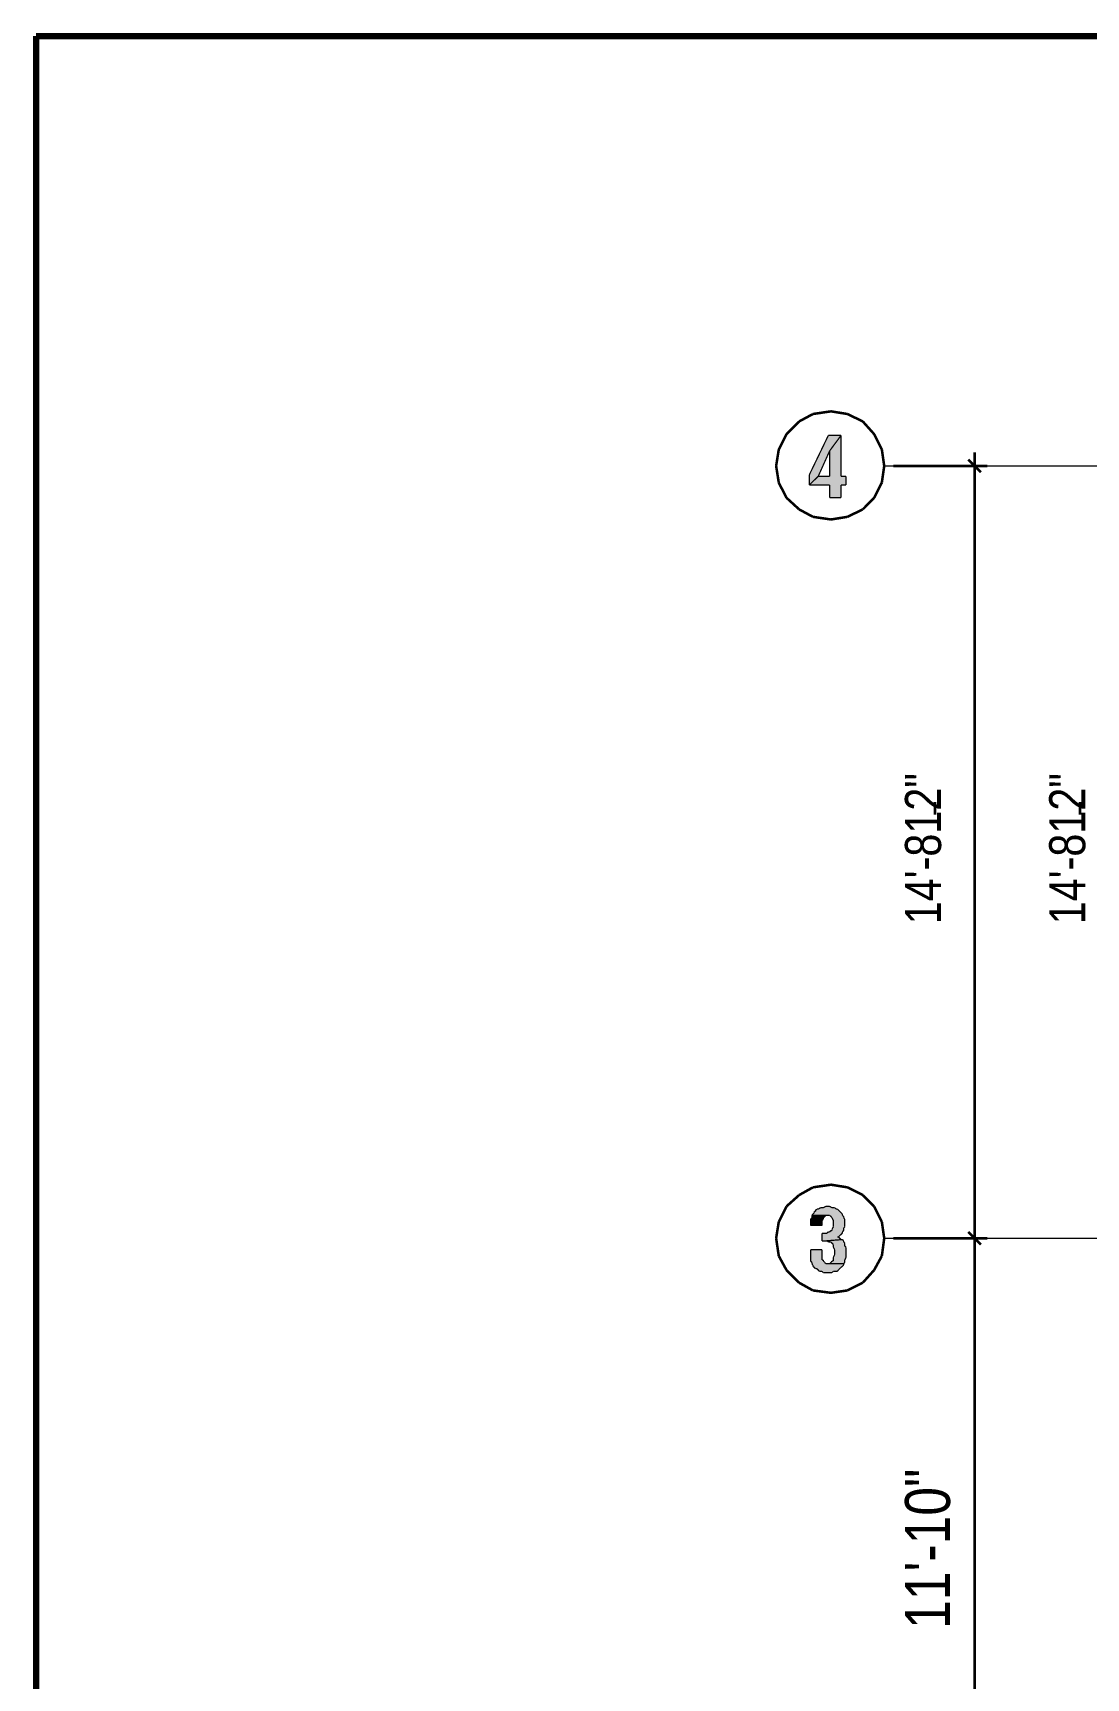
# Model space of a CAD drawing. Header units: millimetres. Extents: x 5 to 350, y 3 to 213.
# Drawn here: x 5 to 75.2, y 103.2 to 212.7 of the extents above; entities that cross this region are included whole.
import ezdxf

# ---------------------------------------------------------------- set-up
doc = ezdxf.new("R2010")
doc.units = ezdxf.units.MM
for name, color, linetype in [('H', 251, 'Continuous'), ('P', 255, 'Continuous'), ('T', 255, 'Continuous')]:
    doc.layers.add(name, color=color, linetype=linetype)
doc.styles.get("Standard").update_dxf_attribs({"font": 'arial.ttf'})

msp = doc.modelspace()

# ---------------------------------------------------------------- hatches: boundary and pattern name
at = {"layer": 'H', "linetype": 'Continuous'}
for points in [[(56.727, 182.633), (56.727, 183.303), (57.997, 185.932), (58.843, 185.932), (58.085, 184.908), (57.326, 183.215), (56.727, 182.633)], [(58.085, 181.786), (58.085, 182.633), (56.727, 182.633), (57.326, 183.215), (58.085, 183.215), (58.085, 184.908), (58.843, 185.932), (58.843, 183.215), (59.178, 183.215), (59.178, 182.633), (58.843, 182.633), (58.843, 181.786), (58.085, 181.786)], [(56.815, 133.35), (56.815, 133.773), (56.903, 133.862), (56.903, 134.02), (57.82, 134.02), (57.662, 133.862), (57.662, 133.773), (57.573, 133.685), (57.573, 133.35), (56.815, 133.35)], [(57.573, 132.327), (57.573, 132.838), (57.908, 132.838), (57.997, 132.927), (58.085, 132.927), (58.173, 133.015), (58.244, 133.015), (58.244, 133.103), (58.332, 133.262), (58.332, 133.685), (58.244, 133.862), (58.085, 134.02), (56.903, 134.02), (57.062, 134.197), (57.062, 134.285), (57.15, 134.285), (57.15, 134.373), (57.238, 134.444), (57.326, 134.444), (57.485, 134.532), (57.662, 134.532), (57.82, 134.62), (58.085, 134.62), (58.244, 134.532), (58.42, 134.532), (58.508, 134.444), (58.596, 134.444), (58.932, 134.108), (58.932, 134.02), (59.02, 133.95), (59.02, 133.862), (59.09, 133.773), (59.09, 133.262), (59.02, 133.174), (59.02, 133.015), (58.932, 132.927), (58.932, 132.838), (58.667, 132.592), (58.843, 132.415), (58.932, 132.415), (57.82, 132.327), (57.573, 132.327)], [(57.662, 130.21), (57.573, 130.298), (57.397, 130.298), (57.238, 130.475), (57.15, 130.475), (56.974, 130.634), (56.974, 130.722), (56.903, 130.81), (56.903, 130.898), (56.815, 130.986), (56.815, 131.745), (57.573, 131.745), (57.573, 131.057), (57.662, 131.057), (57.662, 130.986), (57.82, 130.81), (59.02, 130.81), (59.02, 130.722), (58.596, 130.298), (58.332, 130.298), (58.244, 130.21), (57.662, 130.21)], [(58.085, 130.81), (58.244, 130.986), (58.332, 130.986), (58.332, 131.233), (58.42, 131.41), (58.42, 131.745), (58.332, 131.904), (58.332, 132.08), (58.173, 132.256), (57.997, 132.256), (57.908, 132.327), (57.82, 132.327), (58.932, 132.415), (59.02, 132.327), (59.02, 132.256), (59.09, 132.168), (59.09, 131.992), (59.178, 131.904), (59.178, 131.233), (59.09, 131.057), (59.09, 130.898), (59.02, 130.81), (58.085, 130.81)]]:
    msp.add_hatch(color=256, dxfattribs=at).paths.add_polyline_path(points)

# ---------------------------------------------------------------- linework, layer by layer
at = {"layer": 'P'}
for points, const_width in [([(5.256, 212.513), (350.273, 212.513)], 0.423), ([(5.256, 3.14), (5.256, 212.513)], 0.423), ([(5.256, 212.513), (5.256, 212.513)], 0.423), ([(5.256, 212.513), (350.273, 212.513)], 0.423), ([(5.256, 3.14), (5.256, 212.513)], 0.423), ([(5.256, 212.513), (5.256, 212.513)], 0.423), ([(56.974, 187.36), (56.056, 186.866)], 0.169), ([(58.173, 187.537), (56.974, 187.36)], 0.169), ([(59.267, 187.36), (58.173, 187.537)], 0.169), ([(60.29, 186.866), (59.267, 187.36)], 0.169), ([(56.056, 186.866), (55.21, 186.02)], 0.169), ([(61.048, 186.02), (60.29, 186.866)], 0.169), ([(54.698, 184.997), (54.522, 183.903)], 0.169), ([(55.21, 186.02), (54.698, 184.997)], 0.169), ([(57.997, 185.932), (56.727, 183.303)], 0.085), ([(58.843, 185.932), (57.997, 185.932)], 0.085), ([(58.085, 184.908), (58.843, 185.932)], 0.085), ([(58.843, 185.932), (58.085, 184.908)], 0.085), ([(58.843, 183.215), (58.843, 185.932)], 0.085), ([(61.56, 184.997), (61.048, 186.02)], 0.169), ([(61.718, 183.903), (61.56, 184.997)], 0.169), ([(54.522, 183.903), (54.698, 182.792)], 0.169), ([(57.326, 183.215), (58.085, 184.908)], 0.085), ([(58.085, 184.908), (58.085, 183.215)], 0.085), ([(61.56, 182.792), (61.718, 183.903)], 0.169), ([(61.718, 183.903), (61.718, 183.903)], 0.169), ([(62.318, 183.903), (68.58, 183.903)], 0.169), ([(68.157, 183.48), (67.31, 184.326)], 0.169), ([(67.733, 131.568), (67.733, 184.82)], 0.169), ([(54.698, 182.792), (55.21, 181.786)], 0.169), ([(56.727, 183.303), (56.727, 182.633)], 0.085), ([(56.727, 182.633), (57.326, 183.215)], 0.085), ([(57.326, 183.215), (56.727, 182.633)], 0.085), ([(58.085, 183.215), (57.326, 183.215)], 0.085), ([(59.178, 183.215), (58.843, 183.215)], 0.085), ([(59.178, 182.633), (59.178, 183.215)], 0.085), ([(61.048, 181.786), (61.56, 182.792)], 0.169), ([(61.718, 183.903), (77.382, 183.903)], 0.085), ([(55.21, 181.786), (56.056, 181.01)], 0.169), ([(56.727, 182.633), (58.085, 182.633)], 0.085), ([(58.085, 182.633), (58.085, 181.786)], 0.085), ([(58.085, 181.786), (58.843, 181.786)], 0.085), ([(58.843, 181.786), (58.843, 182.633)], 0.085), ([(58.843, 182.633), (59.178, 182.633)], 0.085), ([(60.29, 181.01), (61.048, 181.786)], 0.169), ([(56.056, 181.01), (56.974, 180.516)], 0.169), ([(59.267, 180.516), (60.29, 181.01)], 0.169), ([(56.974, 180.516), (58.173, 180.34)], 0.169), ([(58.173, 180.34), (59.267, 180.516)], 0.169), ([(65.105, 160.69), (65.105, 161.537)], 0.169), ([(74.754, 160.69), (74.754, 161.537)], 0.169), ([(56.974, 135.89), (56.056, 135.378)], 0.169), ([(58.173, 136.066), (56.974, 135.89)], 0.169), ([(59.267, 135.89), (58.173, 136.066)], 0.169), ([(60.29, 135.378), (59.267, 135.89)], 0.169), ([(55.21, 134.62), (54.698, 133.597)], 0.169), ([(56.056, 135.378), (55.21, 134.62)], 0.169), ([(61.048, 134.62), (60.29, 135.378)], 0.169), ([(61.56, 133.597), (61.048, 134.62)], 0.169), ([(54.698, 133.597), (54.522, 132.503)], 0.169), ([(56.903, 133.862), (56.815, 133.773)], 0.085), ([(56.815, 133.773), (56.815, 133.597)], 0.085), ([(56.815, 133.597), (56.815, 133.526)], 0.085), ([(56.974, 134.108), (56.903, 134.02)], 0.085), ([(56.903, 134.02), (56.903, 133.95)], 0.085), ([(57.908, 134.02), (56.903, 134.02)], 0.085), ([(56.903, 134.02), (57.908, 134.02)], 0.085), ([(56.903, 133.95), (56.903, 133.862)], 0.085), ([(57.062, 134.197), (56.974, 134.108)], 0.085), ([(57.15, 134.285), (57.062, 134.285)], 0.085), ([(57.062, 134.285), (57.062, 134.197)], 0.085), ([(57.238, 134.444), (57.15, 134.373)], 0.085), ([(57.15, 134.373), (57.15, 134.285)], 0.085), ([(57.326, 134.444), (57.238, 134.444)], 0.085), ([(57.485, 134.532), (57.326, 134.444)], 0.085), ([(57.573, 134.532), (57.485, 134.532)], 0.085), ([(57.662, 134.532), (57.573, 134.532)], 0.085), ([(57.573, 133.685), (57.662, 133.773)], 0.085), ([(57.573, 133.597), (57.573, 133.685)], 0.085), ([(57.573, 133.438), (57.573, 133.597)], 0.085), ([(57.82, 134.62), (57.662, 134.532)], 0.085), ([(57.662, 133.862), (57.75, 133.95)], 0.085), ([(57.662, 133.773), (57.662, 133.862)], 0.085), ([(57.75, 133.95), (57.82, 134.02)], 0.085), ([(57.908, 134.62), (57.82, 134.62)], 0.085), ([(57.82, 134.02), (57.908, 134.02)], 0.085), ([(57.997, 134.62), (57.908, 134.62)], 0.085), ([(57.908, 134.02), (58.085, 134.02)], 0.085), ([(58.085, 134.62), (57.997, 134.62)], 0.085), ([(58.244, 134.532), (58.085, 134.62)], 0.085), ([(58.085, 134.02), (58.173, 133.95)], 0.085), ([(58.173, 133.95), (58.244, 133.862)], 0.085), ([(58.332, 134.532), (58.244, 134.532)], 0.085), ([(58.244, 133.862), (58.332, 133.685)], 0.085), ([(58.42, 134.532), (58.332, 134.532)], 0.085), ([(58.332, 133.685), (58.332, 133.597)], 0.085), ([(58.332, 133.597), (58.332, 133.438)], 0.085), ([(58.508, 134.444), (58.42, 134.532)], 0.085), ([(58.596, 134.444), (58.508, 134.444)], 0.085), ([(58.667, 134.373), (58.596, 134.444)], 0.085), ([(58.755, 134.285), (58.667, 134.373)], 0.085), ([(58.843, 134.197), (58.755, 134.285)], 0.085), ([(58.932, 134.108), (58.843, 134.197)], 0.085), ([(58.932, 134.02), (58.932, 134.108)], 0.085), ([(59.02, 133.95), (58.932, 134.02)], 0.085), ([(59.02, 133.862), (59.02, 133.95)], 0.085), ([(59.09, 133.773), (59.02, 133.862)], 0.085), ([(59.09, 133.597), (59.09, 133.773)], 0.085), ([(59.09, 133.526), (59.09, 133.597)], 0.085), ([(61.718, 132.503), (61.56, 133.597)], 0.169), ([(54.522, 132.503), (54.698, 131.322)], 0.169), ([(56.815, 133.526), (56.815, 133.35)], 0.085), ([(56.815, 133.35), (57.573, 133.35)], 0.085), ([(57.573, 133.35), (57.573, 133.438)], 0.085), ([(57.662, 132.838), (57.573, 132.838)], 0.085), ([(57.573, 132.838), (57.573, 132.327)], 0.085), ([(57.82, 132.838), (57.662, 132.838)], 0.085), ([(57.908, 132.838), (57.82, 132.838)], 0.085), ([(57.997, 132.927), (57.908, 132.838)], 0.085), ([(58.085, 132.927), (57.997, 132.927)], 0.085), ([(58.173, 133.015), (58.085, 132.927)], 0.085), ([(58.244, 133.015), (58.173, 133.015)], 0.085), ([(58.332, 133.262), (58.244, 133.103)], 0.085), ([(58.244, 133.103), (58.244, 133.015)], 0.085), ([(58.332, 133.438), (58.332, 133.35)], 0.085), ([(58.332, 133.35), (58.332, 133.262)], 0.085), ([(58.667, 132.592), (58.596, 132.592)], 0.085), ([(58.596, 132.592), (58.667, 132.592)], 0.085), ([(58.667, 132.592), (58.755, 132.68)], 0.085), ([(58.755, 132.503), (58.667, 132.592)], 0.085), ([(58.755, 132.68), (58.843, 132.75)], 0.085), ([(58.843, 132.415), (58.755, 132.503)], 0.085), ([(58.843, 132.75), (58.932, 132.838)], 0.085), ([(58.932, 132.927), (59.02, 133.015)], 0.085), ([(58.932, 132.838), (58.932, 132.927)], 0.085), ([(59.02, 133.174), (59.09, 133.262)], 0.085), ([(59.02, 133.015), (59.02, 133.174)], 0.085), ([(59.09, 133.35), (59.09, 133.526)], 0.085), ([(59.09, 133.262), (59.09, 133.35)], 0.085), ([(61.56, 131.322), (61.718, 132.503)], 0.169), ([(61.718, 132.503), (61.718, 132.503)], 0.169), ([(61.718, 132.503), (77.382, 132.503)], 0.085), ([(62.318, 132.503), (68.58, 132.503)], 0.169), ([(62.318, 132.503), (68.58, 132.503)], 0.169), ([(68.157, 132.08), (67.31, 132.927)], 0.169), ([(67.31, 132.927), (68.157, 132.08)], 0.169), ([(67.733, 90.258), (67.733, 133.35)], 0.169), ([(54.698, 131.322), (55.21, 130.387)], 0.169), ([(57.573, 131.745), (56.815, 131.745)], 0.085), ([(56.815, 131.745), (56.815, 131.657)], 0.085), ([(56.815, 131.657), (56.815, 131.568)], 0.085), ([(56.815, 131.568), (56.815, 131.48)], 0.085), ([(56.815, 131.48), (56.815, 131.322)], 0.085), ([(57.573, 132.327), (57.662, 132.327)], 0.085), ([(57.573, 131.657), (57.573, 131.745)], 0.085), ([(57.573, 131.568), (57.573, 131.657)], 0.085), ([(57.573, 131.41), (57.573, 131.568)], 0.085), ([(57.573, 131.322), (57.573, 131.41)], 0.085), ([(57.662, 132.327), (57.82, 132.327)], 0.085), ([(58.932, 132.415), (57.82, 132.327)], 0.085), ([(57.82, 132.327), (58.932, 132.415)], 0.085), ([(57.82, 132.327), (57.908, 132.327)], 0.085), ([(57.908, 132.327), (57.997, 132.256)], 0.085), ([(57.997, 132.256), (58.085, 132.256)], 0.085), ([(58.085, 132.256), (58.173, 132.256)], 0.085), ([(58.173, 132.256), (58.244, 132.168)], 0.085), ([(58.244, 132.168), (58.332, 132.08)], 0.085), ([(58.332, 132.08), (58.332, 131.992)], 0.085), ([(58.332, 131.992), (58.332, 131.904)], 0.085), ([(58.332, 131.904), (58.42, 131.745)], 0.085), ([(58.42, 131.41), (58.332, 131.233)], 0.085), ([(58.42, 131.745), (58.42, 131.568)], 0.085), ([(58.42, 131.568), (58.42, 131.48)], 0.085), ([(58.42, 131.48), (58.42, 131.41)], 0.085), ([(58.932, 132.415), (58.843, 132.415)], 0.085), ([(59.02, 132.327), (58.932, 132.415)], 0.085), ([(59.02, 132.256), (59.02, 132.327)], 0.085), ([(59.09, 132.168), (59.02, 132.256)], 0.085), ([(59.09, 132.08), (59.09, 132.168)], 0.085), ([(59.09, 131.992), (59.09, 132.08)], 0.085), ([(59.178, 131.904), (59.09, 131.992)], 0.085), ([(59.178, 131.745), (59.178, 131.904)], 0.085), ([(59.178, 131.657), (59.178, 131.745)], 0.085), ([(59.178, 131.568), (59.178, 131.657)], 0.085), ([(59.178, 131.48), (59.178, 131.568)], 0.085), ([(59.178, 131.322), (59.178, 131.48)], 0.085), ([(61.048, 130.387), (61.56, 131.322)], 0.169), ([(55.21, 130.387), (56.056, 129.54)], 0.169), ([(56.815, 131.322), (56.815, 131.233)], 0.085), ([(56.815, 131.233), (56.815, 131.057)], 0.085), ([(56.815, 131.057), (56.815, 130.986)], 0.085), ([(56.815, 130.986), (56.903, 130.898)], 0.085), ([(56.903, 130.898), (56.903, 130.81)], 0.085), ([(56.903, 130.81), (56.974, 130.722)], 0.085), ([(56.974, 130.722), (56.974, 130.634)], 0.085), ([(56.974, 130.634), (57.062, 130.563)], 0.085), ([(57.062, 130.563), (57.15, 130.475)], 0.085), ([(57.15, 130.475), (57.238, 130.475)], 0.085), ([(57.238, 130.475), (57.326, 130.387)], 0.085), ([(57.326, 130.387), (57.397, 130.298)], 0.085), ([(57.397, 130.298), (57.485, 130.298)], 0.085), ([(57.485, 130.298), (57.573, 130.298)], 0.085), ([(57.573, 131.145), (57.573, 131.322)], 0.085), ([(57.573, 131.057), (57.573, 131.145)], 0.085), ([(57.662, 131.057), (57.573, 131.057)], 0.085), ([(57.573, 130.298), (57.662, 130.21)], 0.085), ([(57.662, 130.986), (57.662, 131.057)], 0.085), ([(57.75, 130.898), (57.662, 130.986)], 0.085), ([(57.82, 130.81), (57.75, 130.898)], 0.085), ([(57.997, 130.81), (57.82, 130.81)], 0.085), ([(59.02, 130.81), (57.997, 130.81)], 0.085), ([(58.085, 130.81), (57.997, 130.81)], 0.085), ([(57.997, 130.81), (59.02, 130.81)], 0.085), ([(58.173, 130.898), (58.085, 130.81)], 0.085), ([(58.244, 130.986), (58.173, 130.898)], 0.085), ([(58.332, 130.986), (58.244, 130.986)], 0.085), ([(58.244, 130.21), (58.332, 130.298)], 0.085), ([(58.332, 131.233), (58.332, 131.145)], 0.085), ([(58.332, 131.145), (58.332, 131.057)], 0.085), ([(58.332, 131.057), (58.332, 130.986)], 0.085), ([(58.332, 130.298), (58.42, 130.298)], 0.085), ([(58.42, 130.298), (58.596, 130.298)], 0.085), ([(58.596, 130.298), (58.667, 130.387)], 0.085), ([(58.667, 130.387), (58.755, 130.475)], 0.085), ([(58.755, 130.475), (58.843, 130.563)], 0.085), ([(58.843, 130.563), (58.932, 130.634)], 0.085), ([(58.932, 130.634), (59.02, 130.722)], 0.085), ([(59.02, 130.81), (59.09, 130.898)], 0.085), ([(59.02, 130.722), (59.02, 130.81)], 0.085), ([(59.09, 131.057), (59.178, 131.233)], 0.085), ([(59.09, 130.986), (59.09, 131.057)], 0.085), ([(59.09, 130.898), (59.09, 130.986)], 0.085), ([(59.178, 131.233), (59.178, 131.322)], 0.085), ([(60.29, 129.54), (61.048, 130.387)], 0.169), ([(56.056, 129.54), (56.974, 129.028)], 0.169), ([(57.662, 130.21), (57.82, 130.21)], 0.085), ([(57.82, 130.21), (57.908, 130.21)], 0.085), ([(57.908, 130.21), (57.997, 130.21)], 0.085), ([(57.997, 130.21), (58.085, 130.21)], 0.085), ([(58.085, 130.21), (58.244, 130.21)], 0.085), ([(59.267, 129.028), (60.29, 129.54)], 0.169), ([(56.974, 129.028), (58.173, 128.87)], 0.169), ([(58.173, 128.87), (59.267, 129.028)], 0.169)]:
    msp.add_lwpolyline(points, dxfattribs=dict(at, const_width=const_width))

# ---------------------------------------------------------------- texts
at = {"layer": 'T', "attachment_point": 1, "rotation": 90}
for s, insert, char_height in [('{\\fArial Narrow|b0|i0|c0|p18;14\'-812"}', (63.1, 153.4), 2.4), ('{\\fArial Narrow|b0|i0|c0|p18;14\'-812"}', (72.7, 153.4), 2.4), ('{\\fArial Narrow|b0|i0|c0|p18;11\'-10"}', (63.1, 106.5), 3)]:
    msp.add_mtext(s, dxfattribs=dict(at, insert=insert, char_height=char_height))

doc.saveas('drawing.dxf')
